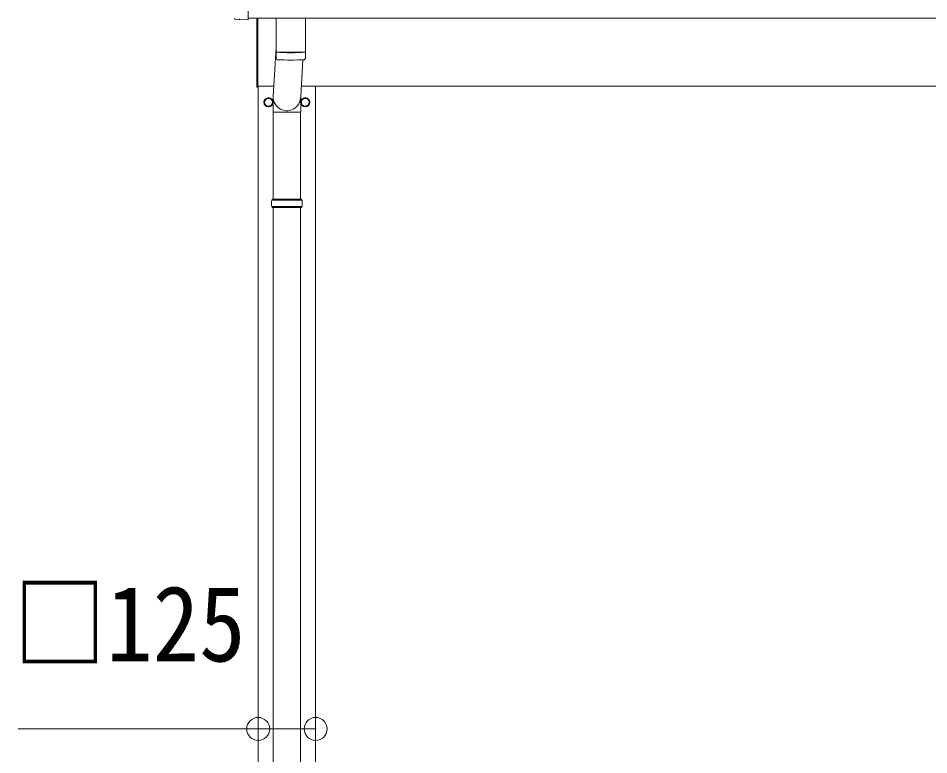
# Model space of a CAD drawing. Units: millimetres at full size, sheet at 1:50; details may follow other scales. Extents: x -14053 to 14053, y -9700 to 9700.
# Drawn here: x -8898 to -6915, y -3710 to -2105 of the extents above; entities that cross this region are included whole.
import ezdxf
from ezdxf.enums import TextEntityAlignment as Align

# ---------------------------------------------------------------- set-up
doc = ezdxf.new("R2010")
doc.units = ezdxf.units.MM
doc.header["$LTSCALE"] = 50
doc.header["$PDMODE"] = 32
doc.header["$PDSIZE"] = 50
for name, color, linetype, lineweight in [('0-1_Defpoints', 4, 'Continuous', 9), ('0-3_SHAPE', 7, 'Continuous', 9), ('0-6_PARTS1', 6, 'Continuous', 9)]:
    doc.layers.add(name, color=color, linetype=linetype, lineweight=lineweight)
doc.styles.add('ＭＳ ゴシック', font='')
doc.styles.get('ＭＳ ゴシック').set_extended_font_data('MS Gothic')

msp = doc.modelspace()

# ---------------------------------------------------------------- linework, layer by layer
at = {"layer": '0-1_Defpoints'}
for p, q in [((-8417.01, -2108.5), (-8423.93, -2108.13)), ((-8397.38, -2105.47), (-2998.88, -2105.47)), ((-8397.38, -2107.49), (-8397.38, -2108.5)), ((-8378.38, -2255.87), (-8378.38, -2105.47)), ((-8376.38, -2105.47), (-8376.38, -2255.87)), ((-8376.38, -2255.87), (-8378.38, -2255.87)), ((-8376.38, -2253.37), (-8341.58, -2253.37)), ((-8375.38, -2253.37), (-8375.38, -5753.37)), ((-2998.42, -2253.37), (-8281.47, -2253.37)), ((-8250.38, -5753.37), (-8250.38, -2253.37)), ((-8344.28, -2288.12), (-8344.38, -2288.12)), ((-8344.28, -2288.62), (-8344.38, -2288.62)), ((-8281.48, -2288.12), (-8281.38, -2288.12)), ((-8281.48, -2288.62), (-8281.38, -2288.62))]:
    msp.add_line(p, q, dxfattribs=at)
for points in [[(-8428.95, -1911.29), (-8397.38, -1909.64), (-8397.38, -2107.49)], [(-8416.27, -2108.22), (-8415.61, -2107.59), (-8397.38, -2108.5)]]:
    msp.add_lwpolyline(points, dxfattribs=at)
for points in [[(-8352.88, -2278.56), (-8361.38, -2283.46), (-8361.38, -2293.28), (-8352.88, -2298.19), (-8344.38, -2293.28), (-8344.38, -2283.46)], [(-8272.88, -2278.56), (-8264.38, -2283.46), (-8264.38, -2293.28), (-8272.88, -2298.19), (-8281.38, -2293.28), (-8281.38, -2283.46)]]:
    msp.add_lwpolyline(points, close=True, dxfattribs=at)
for centre, radius in [((-8352.88, -2288.37), 10), ((-8352.88, -2288.37), 8.5), ((-8272.88, -2288.37), 10), ((-8272.88, -2288.37), 8.5)]:
    msp.add_circle(centre, radius, dxfattribs=at)
for centre, start, end in [((-8352.88, -2288.37), 111.25399, 128.74601), ((-8352.88, -2288.37), 51.25399, 68.74601), ((-8272.88, -2288.37), 111.25399, 128.74601), ((-8272.88, -2288.37), 51.25399, 68.74601), ((-8352.88, -2288.37), 171.25399, 188.74601), ((-8352.88, -2288.37), 231.25399, 248.74601), ((-8352.88, -2288.37), 291.25399, 308.74601), ((-8352.88, -2288.37), 1.66581, 8.74601), ((-8352.88, -2288.37), 351.25399, 358.33419), ((-8272.88, -2288.37), 171.25399, 178.33419), ((-8272.88, -2288.37), 181.66581, 188.74601), ((-8272.88, -2288.37), 231.25399, 248.74601), ((-8272.88, -2288.37), 291.25399, 308.74601), ((-8272.88, -2288.37), 351.25399, 8.74601)]:
    msp.add_arc(centre, 8.6, start, end, dxfattribs=at)
for centre, major_axis, start_param, end_param in [((-8423.77, -2105.13), (-2.18, -2.07), 5.5252311, 7.0411395), ((-8416.96, -2107.5), (-0.727, -0.69), 0.7579542, 1.5707963)]:
    msp.add_ellipse(centre, major_axis=major_axis, ratio=0.9974, start_param=start_param, end_param=end_param, dxfattribs=at)
at = {"layer": '0-3_SHAPE'}
for p, q in [((-8336.38, -2105.47), (-8336.38, -2178.52)), ((-8272.38, -2105.47), (-8272.38, -2178.52)), ((-8336.38, -2168.95), (-8342.94, -2275.41)), ((-8336.18, -2192.5), (-8336.41, -2179.52)), ((-8331.91, -2178.8), (-8331.89, -2179.8)), ((-8276.86, -2178.8), (-8276.87, -2179.8)), ((-8272.35, -2179.52), (-8272.58, -2192.5)), ((-8277.92, -2195.8), (-8282.82, -2275.41)), ((-8343.03, -2310.08), (-8343.03, -2275.41)), ((-8282.73, -2310.08), (-8282.73, -2275.41)), ((-8343.03, -2310.08), (-8312.88, -2310.08)), ((-8342.88, -2310.08), (-8342.88, -2499.37)), ((-8282.73, -2310.08), (-8312.88, -2310.08)), ((-8282.88, -2310.08), (-8282.88, -2499.37)), ((-8279.88, -2501.37), (-8345.88, -2501.37)), ((-8279.88, -2515.37), (-8345.88, -2515.37)), ((-8280.88, -2499.37), (-8344.88, -2499.37)), ((-8344.88, -2499.37), (-8344.88, -2501.37)), ((-8344.88, -2517.37), (-8344.88, -2515.37)), ((-8280.88, -2517.37), (-8344.88, -2517.37)), ((-8342.88, -2517.37), (-8342.88, -3771.87)), ((-8282.88, -2517.37), (-8282.88, -3771.87)), ((-8280.88, -2499.37), (-8280.88, -2501.37)), ((-8280.88, -2517.37), (-8280.88, -2515.37))]:
    msp.add_line(p, q, dxfattribs=at)
for centre, radius, start, end in [((-8304.38, -1698.79), 480.8, 266.18381, 273.81619), ((-8304.38, -1699.79), 480.8, 266.18381, 273.81619), ((-8332.76, -2192.27), 3.43, 183.91307, 262.91645), ((-8304.39, -1676.81), 519.67, 266.82357, 273.17802), ((-8276, -2192.27), 3.43, 277.00994, 356.09787), ((-8297.13, -2508.37), 49.25, 171.82876, 180.00002), ((-8297.13, -2508.37), 49.25, 180.00002, 188.17127), ((-8328.63, -2508.37), 49.25, 359.99998, 8.17124), ((-8328.63, -2508.37), 49.25, 351.82873, 359.99998)]:
    msp.add_arc(centre, radius, start, end, dxfattribs=at)
msp.add_ellipse((-8312.88, -2275.41), major_axis=(0, -31.56), ratio=0.952301, start_param=4.5832251, end_param=7.8539816, dxfattribs=at)
at = {"layer": '0-6_PARTS1'}
for q in [(-8898.01, -3653.37), (-8250.38, -3653.37)]:
    msp.add_line((-8375.38, -3653.37), q, dxfattribs=at)
for p in [(-8375.38, -3653.37), (-8250.38, -3653.37)]:
    msp.add_point(p, dxfattribs=at)

# ---------------------------------------------------------------- texts
at = {"layer": '0-6_PARTS1', "color": 7, "style": 'ＭＳ ゴシック', "width": 0.9}
msp.add_text('□125', height=165, dxfattribs=at).set_placement((-8908.56, -3555.87), align=Align.BOTTOM_LEFT)

doc.saveas('drawing.dxf')
